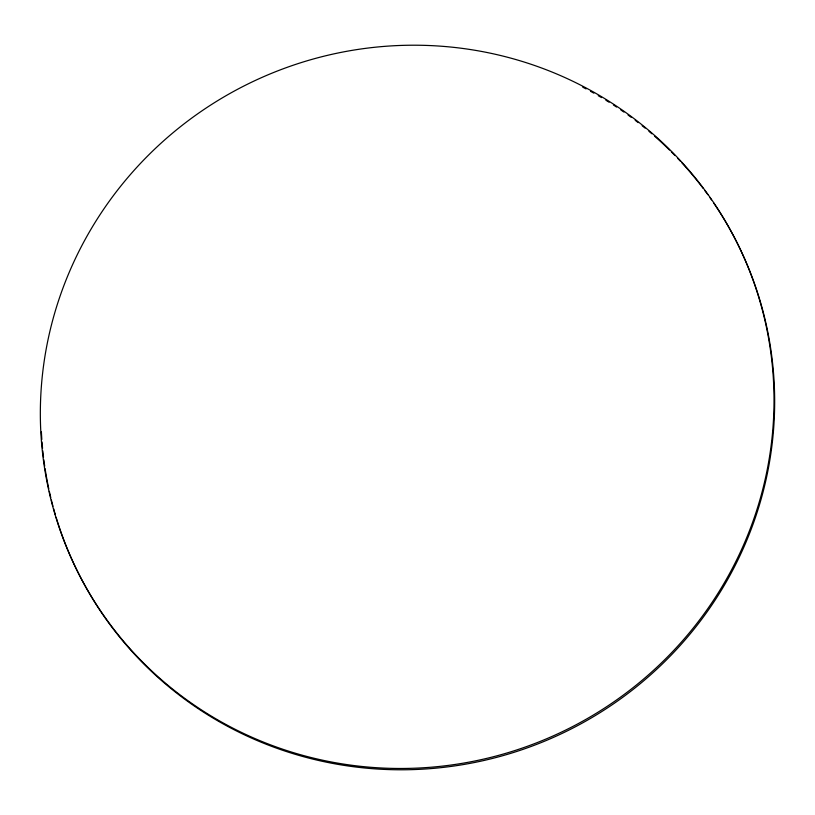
<?xml version="1.0" encoding="UTF-8"?>
<svg xmlns="http://www.w3.org/2000/svg" width="815" height="815" viewBox="0 0 815 815"><rect width="100%" height="100%" fill="white"/><g stroke="black" fill="none" stroke-linecap="round" stroke-linejoin="round"><path stroke-width="1.22" d="M713.665 202.976A368.451 359.996 -26 0 1 562.931 733.021A368.451 359.996 -26 0 1 56.103 517.24M55.369 514.815A368.451 359.996 -26 0 1 53.637 508.703M52.965 506.247A368.451 359.996 -26 0 1 51.376 500.074M50.775 497.588A368.451 359.996 -26 0 1 49.328 491.353M48.788 488.847A368.451 359.996 -26 0 1 45.09 468.666M44.703 466.129A368.451 359.996 -26 0 1 43.837 459.782M43.521 457.246A368.451 359.996 -26 0 1 42.818 450.889M42.563 448.352A368.451 359.996 -26 0 1 42.023 442.005M41.83 439.468A368.451 359.996 -26 0 1 41.392 431.889M582.725 87.164A368.451 359.996 -26 0 1 586.067 88.916M590.518 91.311A368.451 359.996 -26 0 1 593.829 93.154M598.23 95.671A368.451 359.996 -26 0 1 601.521 97.596M605.861 100.225A368.451 359.996 -26 0 1 609.1 102.232M613.389 104.972A368.451 359.996 -26 0 1 616.578 107.071M620.796 109.913A368.451 359.996 -26 0 1 623.923 112.083M628.059 115.017A368.451 359.996 -26 0 1 631.136 117.268M635.191 120.304A368.451 359.996 -26 0 1 638.196 122.617M642.159 125.734A368.451 359.996 -26 0 1 645.093 128.108M648.954 131.317A368.451 359.996 -26 0 1 651.817 133.752M654.639 136.207A368.451 359.996 -26 0 1 669.523 150.052M671.336 151.855A368.451 359.996 -26 0 1 674.932 155.502M677.591 158.273A368.451 359.996 -26 0 1 680.23 161.075M681.972 162.949A368.451 359.996 -26 0 1 703.294 188.53M704.822 190.567A368.451 359.996 -26 0 1 707.838 194.673M710.048 197.77A368.451 359.996 -26 0 1 711.505 199.848M329.128 761.546A368.451 359.996 -26 0 0 756.626 290.527A368.451 359.996 -26 0 0 135.789 168.461A368.451 359.996 -26 0 0 329.128 761.546"/></g></svg>
